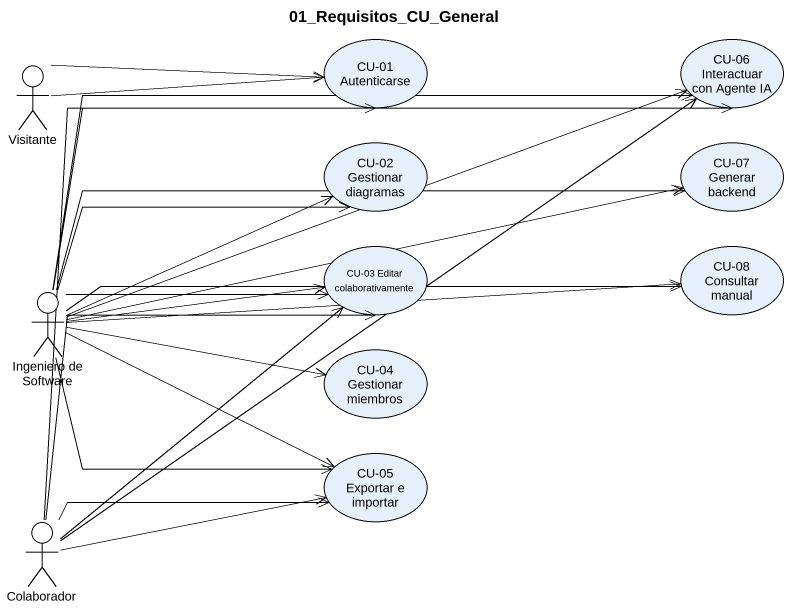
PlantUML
@startuml
title 01_Requisitos_CU_General
actor Visitante
usecase "CU-01 Autenticarse" as CU_01_Autenticarse
usecase "CU-06 Interactuar con Agente IA" as CU_06_Interactuar_con
usecase "CU-02 Gestionar diagramas" as CU_02_Gestionar_diagramas
usecase "CU-07 Generar backend" as CU_07_Generar_backend
usecase "CU-03 Editar colaborativamente" as CU_03_Editar
usecase "CU-08 Consultar manual" as CU_08_Consultar_manual
actor "Ingeniero de Software" as Ingeniero_de_Software
usecase "CU-04 Gestionar miembros" as CU_04_Gestionar_miembros
usecase "CU-05 Exportar e importar" as CU_05_Exportar_e_importar
actor Colaborador
Visitante -right-> CU_01_Autenticarse
Visitante -right-> CU_01_Autenticarse
Ingeniero_de_Software -up-> CU_01_Autenticarse
Ingeniero_de_Software -right-> CU_06_Interactuar_con
Ingeniero_de_Software -right-> CU_06_Interactuar_con
Ingeniero_de_Software -right-> CU_02_Gestionar_diagramas
Ingeniero_de_Software -right-> CU_02_Gestionar_diagramas
Ingeniero_de_Software -right-> CU_07_Generar_backend
Ingeniero_de_Software -right-> CU_07_Generar_backend
Ingeniero_de_Software -right-> CU_03_Editar
Ingeniero_de_Software -right-> CU_03_Editar
Ingeniero_de_Software -right-> CU_08_Consultar_manual
Ingeniero_de_Software -right-> CU_08_Consultar_manual
Ingeniero_de_Software -right-> CU_04_Gestionar_miembros
Ingeniero_de_Software -right-> CU_04_Gestionar_miembros
Ingeniero_de_Software -right-> CU_05_Exportar_e_importar
Ingeniero_de_Software -right-> CU_05_Exportar_e_importar
Colaborador -up-> CU_06_Interactuar_con
Colaborador -up-> CU_06_Interactuar_con
Colaborador -up-> CU_03_Editar
Colaborador -up-> CU_03_Editar
Colaborador -right-> CU_05_Exportar_e_importar
Colaborador -right-> CU_05_Exportar_e_importar
@enduml
